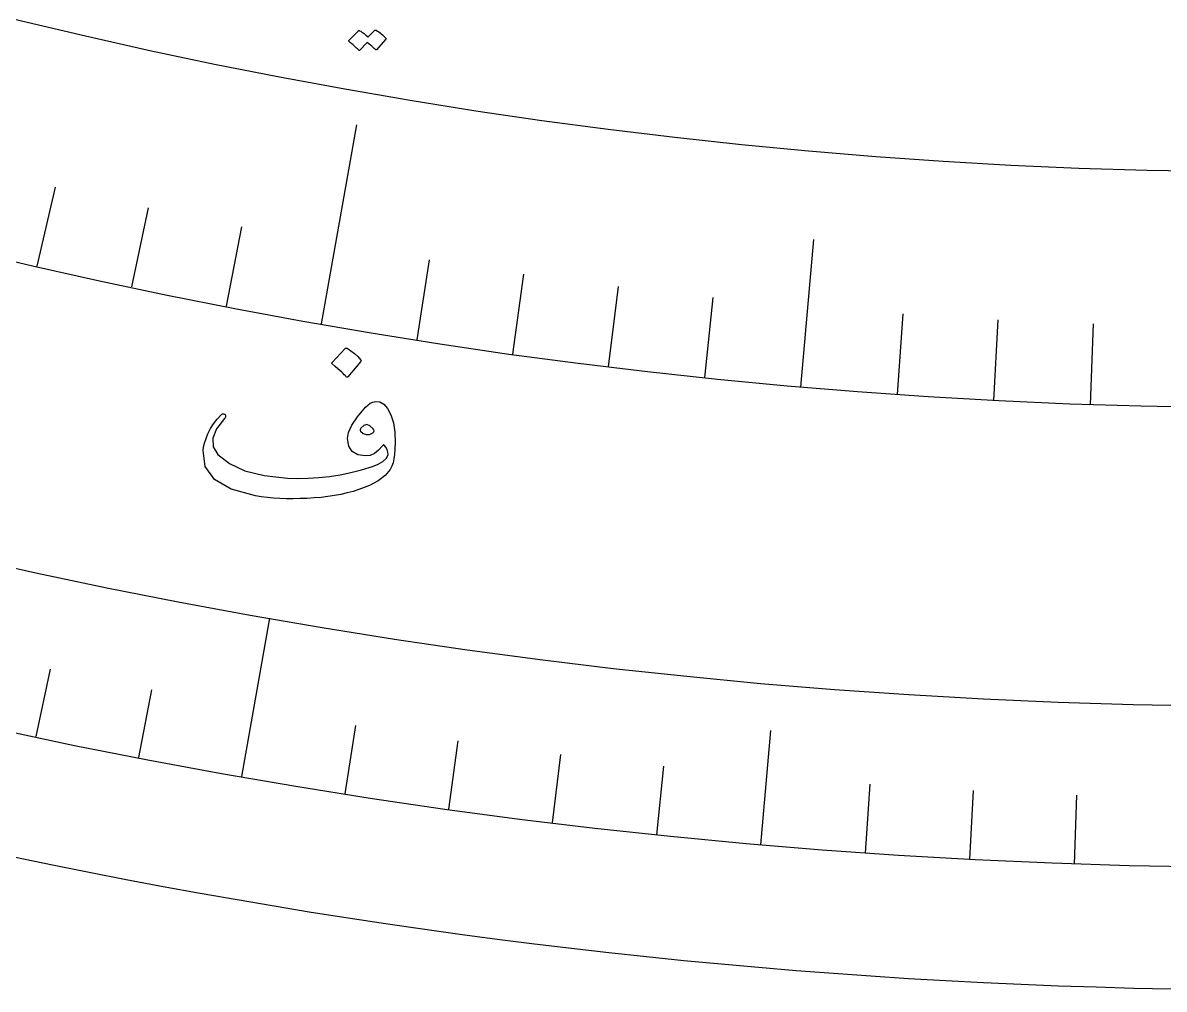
# Model space of a CAD drawing. Header units: millimetres. Extents: x -82 to 82, y -82 to 107.
# Drawn here: x -16.99 to -1.61, y -82.49 to -69.47 of the extents above; entities that cross this region are included whole.
import ezdxf

# ---------------------------------------------------------------- set-up
doc = ezdxf.new("R2010")
doc.units = ezdxf.units.MM
for name, color, linetype in [('CUT_OUTER', 1, 'Continuous'), ('ENGRAVE', 7, 'Continuous'), ('ENGRAVE_FINE', 8, 'Continuous'), ('TEXT', 5, 'Continuous')]:
    doc.layers.add(name, color=color, linetype=linetype)

msp = doc.modelspace()

# ---------------------------------------------------------------- linework, layer by layer
at = {"layer": 'CUT_OUTER'}
msp.add_lwpolyline([(-1.5186, -82.486), (-2.0247, -82.4752), (-2.5307, -82.4612), (-3.0366, -82.4441), (-3.5424, -82.4239), (-4.0481, -82.4006), (-4.5536, -82.3742), (-5.059, -82.3447), (-5.5641, -82.3122), (-6.0691, -82.2765), (-6.5738, -82.2377), (-7.0783, -82.1958), (-7.5825, -82.1508), (-8.0864, -82.1027), (-8.59, -82.0516), (-9.0933, -81.9973), (-9.5963, -81.94), (-10.0989, -81.8796), (-10.6011, -81.8161), (-11.1029, -81.7495), (-11.6043, -81.6798), (-12.1053, -81.6071), (-12.6058, -81.5312), (-13.1058, -81.4524), (-13.6053, -81.3704), (-14.1044, -81.2854), (-14.6028, -81.1973), (-15.1008, -81.1062), (-15.5982, -81.012), (-16.095, -80.9148), (-16.5911, -80.8145), (-17.0867, -80.7112)], dxfattribs=at)
at = {"layer": 'ENGRAVE'}
for points in [[(-12.965, -73.5282), (-12.4922, -70.8471)], [(-6.5073, -74.3784), (-6.3333, -72.3895)], [(-14.0395, -79.6217), (-13.6634, -77.489)], [(-7.0465, -80.5423), (-6.9117, -79.0014)]]:
    msp.add_lwpolyline(points, dxfattribs=at)
for radius in [80.85, 80.85, 78.6844, 74.6625, 74.6625, 71.4862]:
    msp.add_circle((0, 0), radius, dxfattribs=at)
at = {"layer": 'ENGRAVE_FINE'}
for points in [[(-16.7954, -72.7489), (-16.5504, -71.6878)], [(-15.5232, -73.0309), (-15.2968, -71.9657)], [(-14.2463, -73.2907), (-14.0385, -72.2217)], [(-11.6798, -73.7433), (-11.5094, -72.6677)], [(-10.391, -73.9359), (-10.2395, -72.8575)], [(-9.0991, -74.106), (-8.9664, -73.0251)], [(-7.8044, -74.2535), (-7.6905, -73.1705)], [(-5.2082, -74.4806), (-5.1322, -73.3943)], [(-3.9075, -74.5602), (-3.8505, -73.4727)], [(-2.6057, -74.617), (-2.5677, -73.5287)], [(-16.8097, -79.0832), (-16.6167, -78.1754)], [(-15.4269, -79.3646), (-15.2498, -78.4535)], [(-12.6477, -79.8546), (-12.5025, -78.9379)], [(-11.2521, -80.0632), (-11.123, -79.1441)], [(-9.8531, -80.2474), (-9.74, -79.3261)], [(-8.4511, -80.4071), (-8.3541, -79.4841)], [(-5.6398, -80.6531), (-5.5751, -79.7272)], [(-4.2314, -80.7392), (-4.1828, -79.8123)], [(-2.8216, -80.8007), (-2.7892, -79.8732)]]:
    msp.add_lwpolyline(points, dxfattribs=at)
at = {"layer": 'TEXT'}
for points in [[(-12.2489, -69.5746), (-12.2459, -69.5725), (-12.242, -69.5717), (-12.2374, -69.572), (-12.2318, -69.5735), (-12.213, -69.5844), (-12.1949, -69.5961), (-12.1776, -69.6083), (-12.1611, -69.6212), (-12.1452, -69.6349), (-12.1299, -69.6495), (-12.1151, -69.6651), (-12.1009, -69.6816), (-12.0984, -69.6863), (-12.0977, -69.691), (-12.0989, -69.6956), (-12.102, -69.7002), (-12.2272, -69.8364), (-12.2303, -69.8379), (-12.2343, -69.8373), (-12.2392, -69.8343), (-12.245, -69.8291), (-12.2488, -69.8246), (-12.2553, -69.8182), (-12.2643, -69.8099), (-12.2758, -69.7998), (-12.2901, -69.7876), (-12.3071, -69.7732), (-12.327, -69.7566), (-12.3495, -69.7379), (-12.4487, -69.8431), (-12.4529, -69.8461), (-12.4577, -69.8461), (-12.463, -69.8432), (-12.4689, -69.8374), (-12.4739, -69.8323), (-12.482, -69.8246), (-12.493, -69.8143), (-12.507, -69.8014), (-12.5242, -69.7858), (-12.5448, -69.7676), (-12.569, -69.7466), (-12.5966, -69.7228), (-12.5993, -69.7192), (-12.6001, -69.7159), (-12.5992, -69.713), (-12.5965, -69.7104), (-12.4696, -69.5812), (-12.4666, -69.5791), (-12.4627, -69.5783), (-12.4581, -69.5786), (-12.4525, -69.5801), (-12.4364, -69.5886), (-12.4209, -69.598), (-12.406, -69.6081), (-12.3919, -69.619), (-12.3783, -69.6306), (-12.3654, -69.6427), (-12.3532, -69.6554), (-12.3415, -69.6685)], [(-12.6453, -73.8584), (-12.6411, -73.8553), (-12.6357, -73.854), (-12.6291, -73.8543), (-12.6213, -73.8564), (-12.5693, -73.8891), (-12.5214, -73.9263), (-12.4775, -73.9681), (-12.4377, -74.0145), (-12.4342, -74.0211), (-12.4332, -74.0273), (-12.4348, -74.0331), (-12.4388, -74.0385), (-12.6123, -74.2389), (-12.6182, -74.2434), (-12.625, -74.2436), (-12.6325, -74.2395), (-12.6407, -74.2311), (-12.6478, -74.2238), (-12.6592, -74.2128), (-12.6747, -74.1981), (-12.6944, -74.1796), (-12.7186, -74.1573), (-12.7478, -74.1311), (-12.7818, -74.1011), (-12.8207, -74.0671), (-12.8257, -74.0617), (-12.8278, -74.0568), (-12.8271, -74.0524), (-12.8234, -74.0485)], [(-12.2391, -74.5732), (-12.1805, -74.5785), (-12.1266, -74.6105), (-12.0774, -74.6692), (-12.0328, -74.7547), (-11.9979, -74.8622), (-11.978, -74.9869), (-11.9731, -75.1288), (-11.9832, -75.2879), (-11.9906, -75.345), (-12.0029, -75.3972), (-12.02, -75.4445), (-12.042, -75.4868), (-12.1089, -75.5676), (-12.201, -75.6401), (-12.3184, -75.7044), (-12.4612, -75.7601), (-12.5406, -75.7837), (-12.6221, -75.8048), (-12.7058, -75.8234), (-12.7915, -75.8395), (-12.8796, -75.8531), (-12.9701, -75.864), (-13.0631, -75.8723), (-13.1585, -75.8781), (-13.254, -75.8814), (-13.347, -75.8826), (-13.4376, -75.8816), (-13.5258, -75.8785), (-13.6116, -75.8731), (-13.6953, -75.8652), (-13.7769, -75.8547), (-13.8563, -75.8416), (-14.1811, -75.7541), (-14.4069, -75.6229), (-14.5336, -75.449), (-14.5613, -75.2328), (-14.5541, -75.1853), (-14.541, -75.132), (-14.5218, -75.0731), (-14.4966, -75.0085), (-14.4625, -74.9388), (-14.4212, -74.8728), (-14.3728, -74.8104), (-14.3171, -74.7517), (-14.3093, -74.7452), (-14.3008, -74.7411), (-14.2916, -74.7395), (-14.2818, -74.7402), (-14.2727, -74.7433), (-14.266, -74.7486), (-14.2616, -74.756), (-14.2595, -74.7657), (-14.2595, -74.776), (-14.2616, -74.785), (-14.2658, -74.793), (-14.272, -74.7998), (-14.3805, -74.9402), (-14.4323, -75.068), (-14.4271, -75.1832), (-14.3647, -75.2858), (-14.2072, -75.4101), (-13.9977, -75.5049), (-13.7365, -75.5699), (-13.4238, -75.6045), (-13.2848, -75.609), (-13.1444, -75.6067), (-13.0029, -75.5975), (-12.8601, -75.5815), (-12.7162, -75.5586), (-12.5716, -75.5288), (-12.4262, -75.4921), (-12.2801, -75.4484), (-12.2014, -75.4187), (-12.1399, -75.3828), (-12.0955, -75.3407), (-12.0682, -75.2924), (-12.0728, -75.2555), (-12.0837, -75.2205), (-12.1009, -75.1876), (-12.1245, -75.1566), (-12.1276, -75.1548), (-12.1319, -75.1561), (-12.1375, -75.1607), (-12.1444, -75.1685), (-12.1975, -75.2297), (-12.2531, -75.2731), (-12.3111, -75.2988), (-12.3715, -75.3066), (-12.477, -75.2907), (-12.5528, -75.2464), (-12.599, -75.1737), (-12.6156, -75.0727), (-12.6008, -74.9885), (-12.5556, -74.8901), (-12.4801, -74.7775), (-12.3743, -74.6506), (-12.3425, -74.6202), (-12.3094, -74.5971), (-12.275, -74.5815), (-12.2391, -74.5732)], [(-12.275, -74.9932), (-12.2621, -74.9817), (-12.2568, -74.969), (-12.2592, -74.955), (-12.2693, -74.9398), (-12.3137, -74.8997), (-12.3561, -74.8847), (-12.3968, -74.895), (-12.4357, -74.9305), (-12.4419, -74.9423), (-12.4447, -74.9532), (-12.4439, -74.9631), (-12.4396, -74.9721), (-12.403, -75.005), (-12.3634, -75.0195), (-12.3207, -75.0156), (-12.275, -74.9932)]]:
    msp.add_lwpolyline(points, close=True, dxfattribs=at)

doc.saveas('drawing.dxf')
